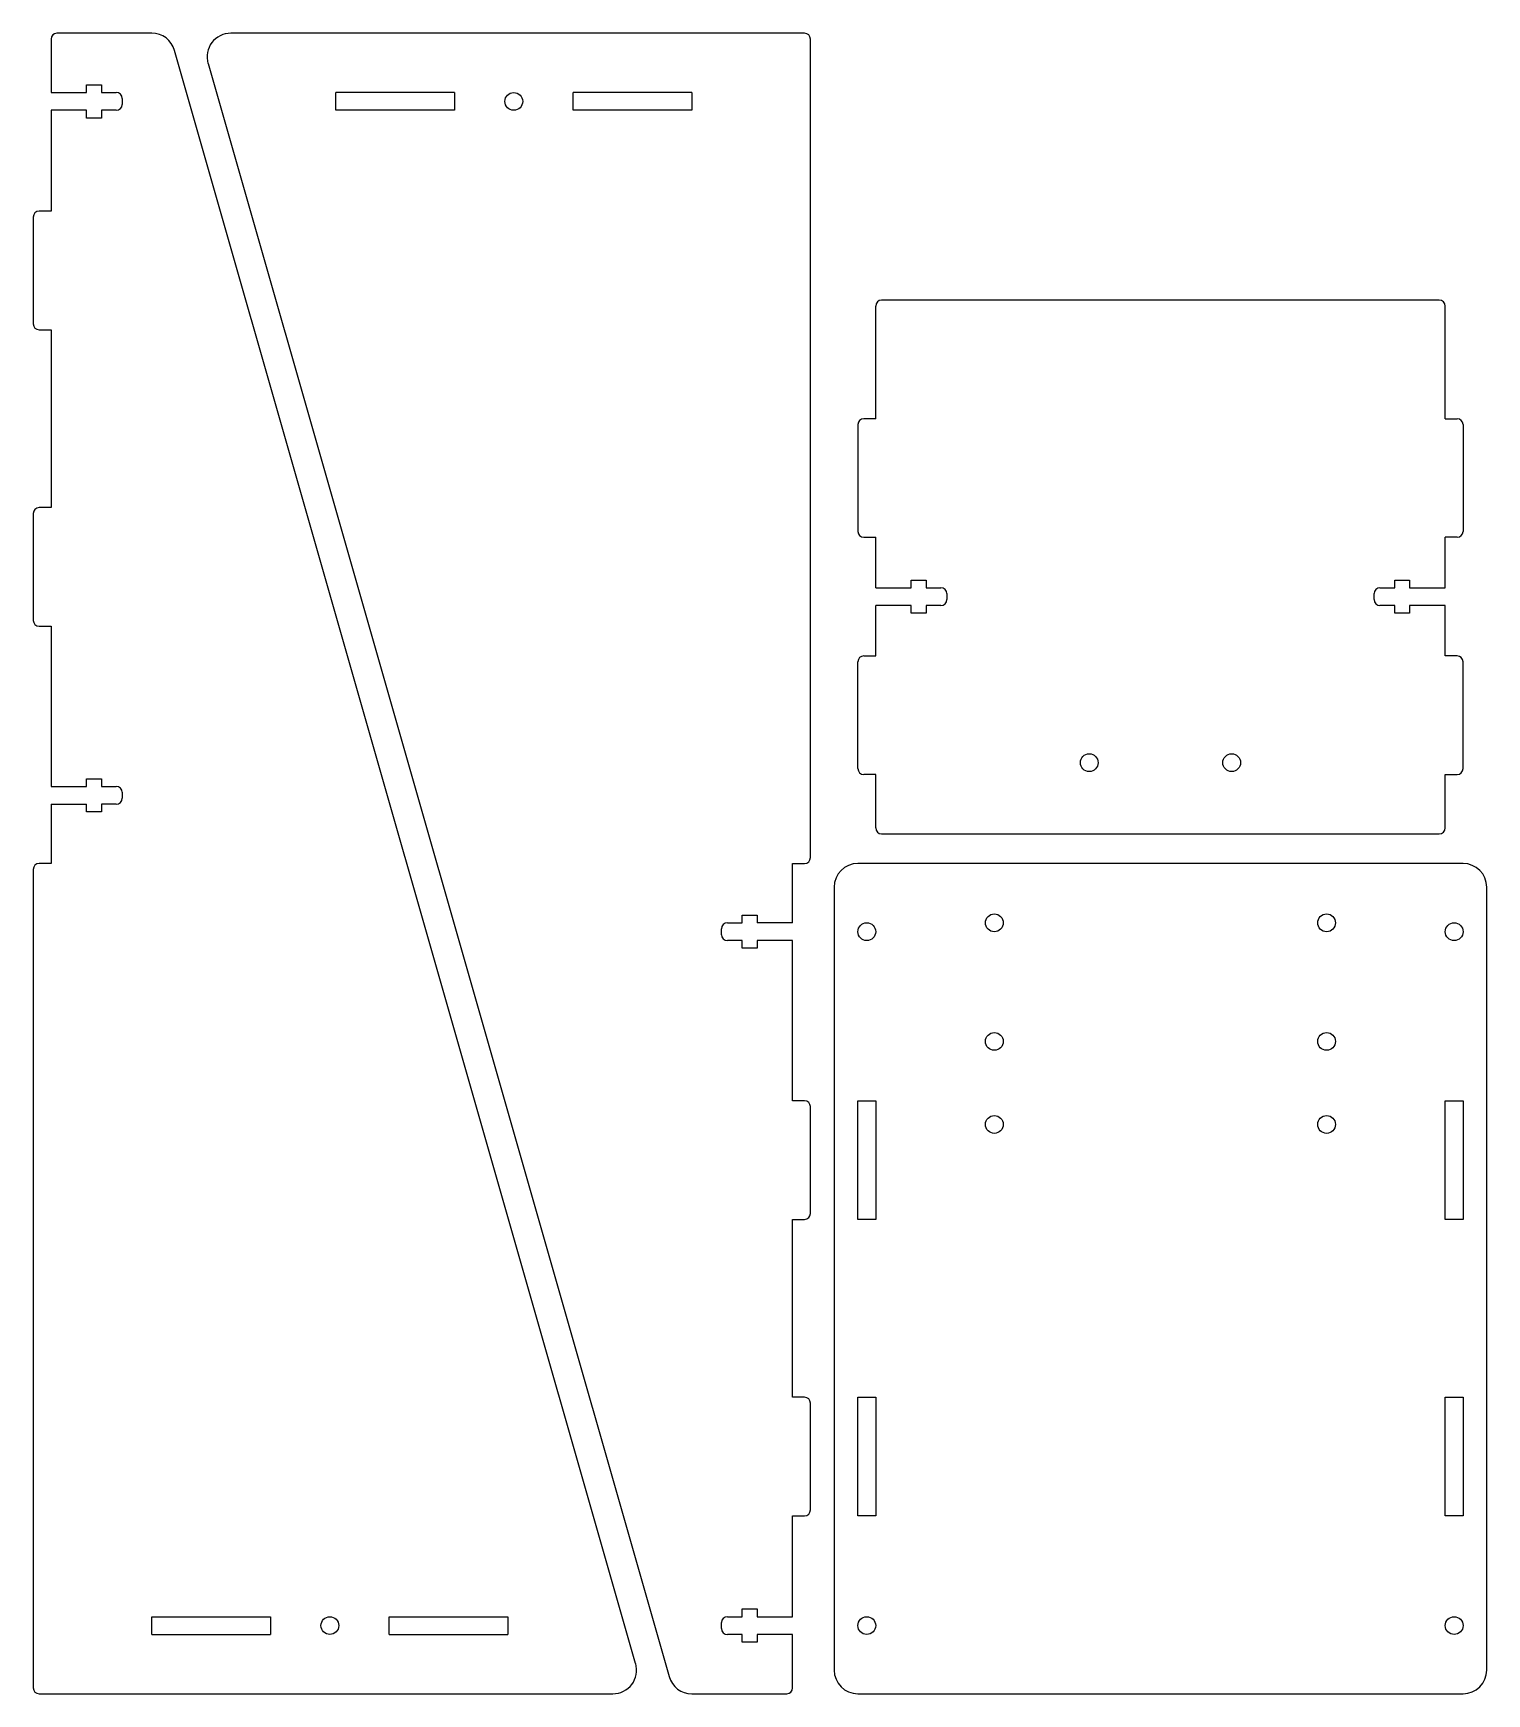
# Model space of a CAD drawing. Header units: millimetres. Extents: x 497 to 742, y 220 to 500.
import ezdxf

# ---------------------------------------------------------------- set-up
doc = ezdxf.new("R2010")
doc.units = ezdxf.units.MM

msp = doc.modelspace()

# ---------------------------------------------------------------- linework, layer by layer
for p, q in [((500, 499), (500, 490)), ((516.98, 500), (501, 500)), ((627, 500), (530.3, 500)), ((628, 361), (628, 499)), ((598.54, 225.1), (520.83, 497.1)), ((526.46, 494.9), (604.17, 222.9)), ((500, 490), (506, 490)), ((506, 490), (506, 491.3)), ((506, 491.3), (508.5, 491.3)), ((508.5, 491.3), (508.5, 490)), ((508.5, 490), (511, 490)), ((548, 487), (548, 490)), ((568, 490), (548, 490)), ((568, 490), (568, 487)), ((608, 490), (588, 490)), ((588, 487), (588, 490)), ((608, 490), (608, 487)), ((512, 489), (512, 488)), ((500, 487), (500, 470)), ((506, 487), (500, 487)), ((506, 485.7), (506, 487)), ((508.5, 485.7), (506, 485.7)), ((511, 487), (508.5, 487)), ((508.5, 487), (508.5, 485.7)), ((568, 487), (548, 487)), ((608, 487), (588, 487)), ((497, 469), (497, 451)), ((500, 470), (498, 470)), ((639, 435), (639, 454)), ((734, 455), (640, 455)), ((735, 435), (735, 454)), ((498, 450), (500, 450)), ((500, 450), (500, 420)), ((636, 434), (636, 416)), ((639, 435), (637, 435)), ((735, 435), (737, 435)), ((738, 434), (738, 416)), ((500, 420), (498, 420)), ((497, 419), (497, 401)), ((637, 415), (639, 415)), ((639, 406.5), (639, 415)), ((737, 415), (735, 415)), ((735, 406.5), (735, 415)), ((639, 406.5), (645, 406.5)), ((645, 406.5), (645, 407.8)), ((645, 407.8), (647.5, 407.8)), ((647.5, 407.8), (647.5, 406.5)), ((647.5, 406.5), (650, 406.5)), ((724, 406.5), (726.5, 406.5)), ((726.5, 406.5), (726.5, 407.8)), ((726.5, 407.8), (729, 407.8)), ((729, 407.8), (729, 406.5)), ((729, 406.5), (735, 406.5)), ((639, 395), (639, 403.5)), ((645, 403.5), (639, 403.5)), ((645, 402.2), (645, 403.5)), ((650, 403.5), (647.5, 403.5)), ((647.5, 403.5), (647.5, 402.2)), ((651, 405.5), (651, 404.5)), ((723, 404.5), (723, 405.5)), ((726.5, 403.5), (724, 403.5)), ((726.5, 402.2), (726.5, 403.5)), ((735, 403.5), (729, 403.5)), ((729, 403.5), (729, 402.2)), ((735, 395), (735, 403.5)), ((647.5, 402.2), (645, 402.2)), ((729, 402.2), (726.5, 402.2)), ((498, 400), (500, 400)), ((500, 400), (500, 373)), ((637, 395), (639, 395)), ((737, 395), (735, 395)), ((636, 376), (636, 394)), ((738, 376), (738, 394)), ((500, 373), (506, 373)), ((506, 373), (506, 374.3)), ((506, 374.3), (508.5, 374.3)), ((508.5, 374.3), (508.5, 373)), ((508.5, 373), (511, 373)), ((639, 375), (637, 375)), ((639, 366), (639, 375)), ((735, 366), (735, 375)), ((735, 375), (737, 375)), ((500, 370), (500, 360)), ((500, 370), (506, 370)), ((506, 368.7), (506, 370)), ((511, 370), (508.5, 370)), ((508.5, 370), (508.5, 368.7)), ((512, 372), (512, 371)), ((508.5, 368.7), (506, 368.7)), ((640, 365), (734, 365)), ((497, 359), (497, 221)), ((500, 360), (498, 360)), ((625, 350), (625, 360)), ((625, 360), (627, 360)), ((738, 360), (636, 360)), ((632, 356), (632, 224)), ((742, 224), (742, 356)), ((614, 350), (616.5, 350)), ((616.5, 350), (616.5, 351.3)), ((616.5, 351.3), (619, 351.3)), ((619, 351.3), (619, 350)), ((625, 350), (619, 350)), ((613, 348), (613, 349)), ((616.5, 347), (614, 347)), ((616.5, 345.7), (616.5, 347)), ((619, 345.7), (616.5, 345.7)), ((625, 347), (619, 347)), ((619, 347), (619, 345.7)), ((625, 320), (625, 347)), ((627, 320), (625, 320)), ((636, 300), (636, 320)), ((636, 320), (639, 320)), ((639, 320), (639, 300)), ((735, 300), (735, 320)), ((735, 320), (738, 320)), ((738, 320), (738, 300)), ((628, 301), (628, 319)), ((625, 300), (627, 300)), ((625, 270), (625, 300)), ((639, 300), (636, 300)), ((738, 300), (735, 300)), ((627, 270), (625, 270)), ((628, 251), (628, 269)), ((636, 250), (636, 270)), ((636, 270), (639, 270)), ((639, 270), (639, 250)), ((735, 250), (735, 270)), ((735, 270), (738, 270)), ((738, 270), (738, 250)), ((625, 250), (627, 250)), ((625, 233), (625, 250)), ((639, 250), (636, 250)), ((738, 250), (735, 250)), ((517, 230), (517, 233)), ((517, 233), (537, 233)), ((537, 233), (537, 230)), ((557, 230), (557, 233)), ((557, 233), (577, 233)), ((577, 233), (577, 230)), ((614, 233), (616.5, 233)), ((616.5, 233), (616.5, 234.3)), ((616.5, 234.3), (619, 234.3)), ((619, 234.3), (619, 233)), ((619, 233), (625, 233)), ((517, 230), (537, 230)), ((557, 230), (577, 230)), ((613, 231), (613, 232)), ((616.5, 230), (614, 230)), ((616.5, 228.7), (616.5, 230)), ((625, 230), (619, 230)), ((619, 230), (619, 228.7)), ((625, 221), (625, 230)), ((619, 228.7), (616.5, 228.7)), ((498, 220), (594.7, 220)), ((608.02, 220), (624, 220)), ((636, 220), (738, 220))]:
    msp.add_line(p, q)
for centre in [(578, 488.5), (675, 377), (699, 377), (637.5, 348.5), (659, 350), (715, 350), (736.5, 348.5), (659, 330), (715, 330), (659, 316), (715, 316), (547, 231.5), (637.5, 231.5), (736.5, 231.5)]:
    msp.add_circle(centre, 1.5)
for centre, radius, start, end in [((501, 499), 1, 90, 180), ((516.98, 496), 4, 15.9454, 90), ((530.3, 496), 4, 90, 195.9454), ((627, 499), 1, 360, 90), ((511, 489), 1, 0, 90), ((511, 488), 1, 270, 0), ((498, 469), 1, 90, 180), ((640, 454), 1, 90, 180), ((734, 454), 1, 360, 90), ((498, 451), 1, 180, 270), ((637, 434), 1, 90, 180), ((737, 434), 1, 0, 90), ((498, 419), 1, 90, 180), ((637, 416), 1, 180, 270), ((737, 416), 1, 270, 0), ((650, 405.5), 1, 0, 90), ((724, 405.5), 1, 90, 180), ((650, 404.5), 1, 270, 0), ((724, 404.5), 1, 180, 270), ((498, 401), 1, 180, 270), ((637, 394), 1, 90, 180), ((737, 394), 1, 0, 90), ((637, 376), 1, 180, 270), ((737, 376), 1, 270, 0), ((511, 372), 1, 0, 90), ((511, 371), 1, 270, 0), ((640, 366), 1, 180, 270), ((734, 366), 1, 270, 360), ((498, 359), 1, 90, 180), ((627, 361), 1, 270, 360), ((636, 356), 4, 90, 180), ((738, 356), 4, 360, 90), ((614, 349), 1, 90, 180), ((614, 348), 1, 180, 270), ((627, 319), 1, 0, 90), ((627, 301), 1, 270, 0), ((627, 269), 1, 0, 90), ((627, 251), 1, 270, 0), ((614, 232), 1, 90, 180), ((614, 231), 1, 180, 270), ((594.7, 224), 4, 270, 15.9454), ((636, 224), 4, 180, 270), ((738, 224), 4, 270, 360), ((608.02, 224), 4, 195.9454, 270), ((498, 221), 1, 180, 270), ((624, 221), 1, 270, 0)]:
    msp.add_arc(centre, radius, start, end)

doc.saveas('drawing.dxf')
